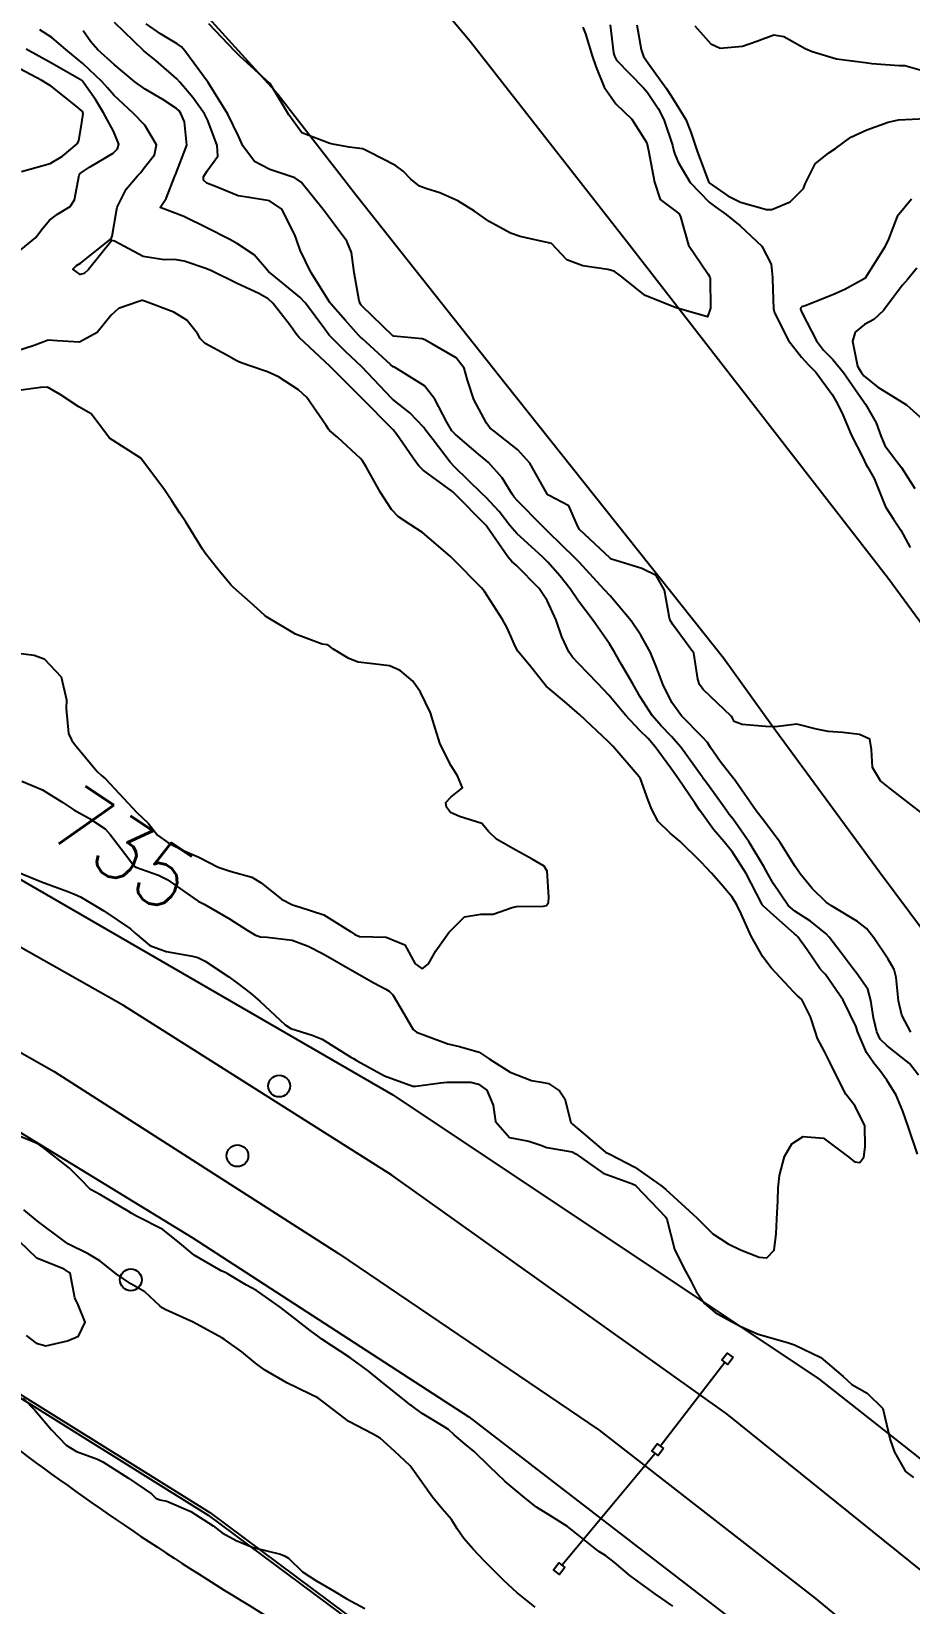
# Model space of a CAD drawing. Header units: metres. Extents: x 307586 to 320046, y 7427249 to 7434250.
# Drawn here: x 316700.7 to 316756.6, y 7432885 to 7432985.2 of the extents above; entities that cross this region are included whole.
import ezdxf
from ezdxf.enums import TextEntityAlignment as Align

# ---------------------------------------------------------------- set-up
doc = ezdxf.new("R2010")
doc.units = ezdxf.units.M
doc.header["$MEASUREMENT"] = 0
for name, color, linetype in [('Canaleta de Drenagem', 151, 'Continuous'), ('Cotas', 45, 'Continuous'), ('Curvas de Nivel 1m', 11, 'Continuous'), ('Curvas de Nivel 5m', 15, 'Continuous'), ('Divisa', 42, 'FENCELINE2'), ('Linha Férrea', 20, 'Continuous'), ('Portico', 45, 'Continuous'), ('Postes', 20, 'Continuous'), ('Vias Primárias', 230, 'Continuous')]:
    doc.layers.add(name, color=color, linetype=linetype)
doc.styles.add('Style-STANDARD', font='STANDARD.shx')
doc.linetypes.add('FENCELINE2', pattern='A,0.25,-0.1,[132,ltypeshp.shx,S=0.1,R=0,X=-0.1,Y=0],-0.1,1', length=1.45)

msp = doc.modelspace()

# ---------------------------------------------------------------- linework, layer by layer
at = {"layer": 'Canaleta de Drenagem'}
for points in [[(316528.18, 7432960.54), (316544.19, 7432958.68), (316545.33, 7432958.47), (316551.12, 7432956.99), (316575.22, 7432950.67), (316604.43, 7432942.91), (316632.9, 7432932.48), (316651.13, 7432924.86), (316664.32, 7432918.53), (316682.02, 7432909.22, -0.030283), (316692.38, 7432902.94, 0.016976), (316698.14, 7432899.23), (316711.91, 7432890.65), (316727.15, 7432879.29), (316746.29, 7432864.87), (316749.28, 7432862.65)], [(316528.39, 7432960.79), (316542.55, 7432959.14), (316545.35, 7432958.67), (316551.17, 7432957.18), (316575.27, 7432950.86), (316604.61, 7432943.22), (316633.26, 7432932.85), (316651.22, 7432925.04), (316664.41, 7432918.71), (316682.11, 7432909.39, -0.030283), (316692.5, 7432903.1, 0.016981), (316698.24, 7432899.4), (316712.02, 7432890.82), (316727.27, 7432879.45), (316746.41, 7432865.03), (316749.08, 7432863.05)]]:
    msp.add_lwpolyline(points, format="xyb", dxfattribs=at)
at = {"layer": 'Curvas de Nivel 1m', "flags": 128}
for points, elevation in [([(316757.1, 7432913.65), (316756.51, 7432915.43), (316756.17, 7432916.39), (316755.73, 7432917.43), (316755.15, 7432918.38), (316754.7, 7432918.99), (316754.32, 7432919.45), (316753.84, 7432920.13), (316753.28, 7432921.47), (316753.19, 7432921.77), (316752.37, 7432923.48), (316751.23, 7432925.11), (316751.05, 7432925.31), (316750.87, 7432925.5), (316750.08, 7432926.68), (316749.47, 7432927.52), (316749.36, 7432927.62), (316749.26, 7432927.7), (316747.94, 7432928.87), (316747.28, 7432929.46), (316747.22, 7432929.54), (316747.16, 7432929.66), (316746.18, 7432931.55), (316745.32, 7432932.91), (316744.78, 7432933.57), (316744.11, 7432934.35), (316743.35, 7432935.4), (316743.22, 7432935.59), (316742.93, 7432936.02), (316741.85, 7432937.61), (316741.38, 7432938.27), (316740.39, 7432939.63), (316739.93, 7432940.15), (316739.41, 7432940.67), (316738.5, 7432941.65), (316737.44, 7432942.91), (316736.73, 7432943.67), (316735.47, 7432944.95), (316735.13, 7432945.35), (316734.88, 7432945.69), (316734.43, 7432946.64), (316734.07, 7432947.7), (316733.51, 7432948.96), (316732.99, 7432949.72), (316731.54, 7432951.2), (316731.25, 7432951.45), (316730.99, 7432951.74), (316729.66, 7432953.67), (316729.59, 7432953.76), (316727.61, 7432955.78), (316727.59, 7432955.8), (316727.49, 7432955.88), (316725.61, 7432957.27), (316725.34, 7432957.53), (316725.12, 7432957.81), (316723.92, 7432959.54), (316723.7, 7432959.83), (316723.68, 7432959.86), (316723.64, 7432959.89), (316721.7, 7432961.85), (316721.66, 7432961.89), (316719.69, 7432963.88), (316717.71, 7432965.73), (316717.55, 7432965.9), (316717.08, 7432966.55), (316716.02, 7432967.92), (316715.74, 7432968.18), (316715.14, 7432968.53), (316713.75, 7432969.17), (316712.13, 7432969.97), (316711.76, 7432970.13), (316710.37, 7432970.59), (316709.77, 7432970.69), (316709.1, 7432970.67), (316707.77, 7432970.88), (316705.95, 7432971.87), (316705.78, 7432971.91), (316704.28, 7432970.06), (316704.01, 7432969.81), (316703.76, 7432969.73), (316703.29, 7432970.07), (316703.53, 7432970.31), (316703.77, 7432970.45), (316705.74, 7432972.04), (316705.76, 7432972.07), (316705.79, 7432972.18), (316706.06, 7432973.79), (316706.12, 7432974.04), (316706.69, 7432975.17), (316707.4, 7432976.02), (316707.61, 7432976.25), (316707.84, 7432976.53), (316708.49, 7432977.37), (316708.62, 7432978.01), (316707.87, 7432979.25), (316707.13, 7432980.03), (316705.89, 7432981.18), (316705.49, 7432981.63), (316705.13, 7432982.05), (316703.92, 7432983.18), (316702.83, 7432984.08), (316701.94, 7432984.85), (316701.18, 7432985.34)], 736), ([(316757.16, 7432918.69), (316756.59, 7432919.43), (316755.17, 7432920.56), (316754.73, 7432921), (316754.51, 7432921.45), (316754.29, 7432922.36), (316754.12, 7432923.46), (316753.93, 7432924.17), (316753.23, 7432925.18), (316752.99, 7432925.47), (316752.23, 7432926.5), (316751.47, 7432927.49), (316751.27, 7432927.71), (316750.28, 7432928.51), (316749.28, 7432929.14), (316748.85, 7432929.52), (316747.93, 7432930.9), (316747.56, 7432931.54), (316747.31, 7432931.99), (316746.38, 7432933.55), (316745.35, 7432935.01), (316745.11, 7432935.32), (316744.92, 7432935.57), (316743.74, 7432937.22), (316743.47, 7432937.59), (316743.44, 7432937.64), (316743.38, 7432937.71), (316742.02, 7432939.6), (316741.41, 7432940.3), (316740.76, 7432940.96), (316740.2, 7432941.63), (316739.44, 7432942.82), (316738.96, 7432943.64), (316738.24, 7432944.88), (316737.8, 7432945.66), (316737.48, 7432946.19), (316736.43, 7432947.67), (316735.51, 7432948.92), (316734.97, 7432949.69), (316734.34, 7432950.51), (316733.54, 7432951.4), (316733.22, 7432951.71), (316731.57, 7432953.23), (316731.12, 7432953.74), (316730.45, 7432954.62), (316729.59, 7432955.54), (316729.36, 7432955.76), (316727.61, 7432957.48), (316727.33, 7432957.78), (316726.24, 7432959.19), (316725.78, 7432959.8), (316725.64, 7432959.98), (316724.76, 7432960.92), (316723.66, 7432961.8), (316723.62, 7432961.83), (316721.69, 7432963.85), (316720.66, 7432964.83), (316719.71, 7432965.78), (316719.62, 7432965.88), (316719.34, 7432966.26), (316718.11, 7432967.9), (316717.74, 7432968.29), (316715.76, 7432969.92), (316714.83, 7432970.99), (316713.78, 7432971.7), (316713.28, 7432971.96), (316711.79, 7432972.74), (316710.36, 7432973.44), (316709.81, 7432973.64), (316708.85, 7432974.01), (316709.24, 7432974.59), (316709.78, 7432976), (316709.79, 7432976.04), (316709.83, 7432976.1), (316710.54, 7432977.99), (316710.39, 7432979.48), (316710.17, 7432980), (316710.06, 7432980.17), (316709.89, 7432980.33), (316709.01, 7432980.89), (316707.9, 7432981.56), (316707.24, 7432982.03), (316705.92, 7432983.12), (316704.87, 7432984.06), (316704.43, 7432984.56), (316703.94, 7432985.27)], 737), ([(316756.68, 7432921.43), (316756.11, 7432922.52), (316755.89, 7432923.43), (316755.74, 7432924.92), (316755.61, 7432925.44), (316755.24, 7432926.1), (316754.32, 7432927.45), (316753.85, 7432928.04), (316753.27, 7432928.49), (316751.62, 7432929.49), (316751.29, 7432929.73), (316750.38, 7432930.59), (316749.62, 7432931.52), (316749.31, 7432932), (316748.35, 7432933.53), (316747.35, 7432934.86), (316746.82, 7432935.55), (316745.52, 7432937.42), (316745.42, 7432937.56), (316745.38, 7432937.61), (316744.52, 7432938.69), (316743.92, 7432939.58), (316743.72, 7432939.9), (316743.41, 7432940.25), (316742.06, 7432941.6), (316741.44, 7432942.45), (316740.88, 7432943.62), (316740.49, 7432944.65), (316740.08, 7432945.63), (316739.87, 7432946.03), (316739.48, 7432946.74), (316738.86, 7432947.65), (316737.52, 7432949.25), (316737.14, 7432949.66), (316735.54, 7432951.39), (316735.4, 7432951.54), (316735.27, 7432951.68), (316733.57, 7432953.34), (316733.18, 7432953.71), (316731.59, 7432955.34), (316731.41, 7432955.55), (316731.28, 7432955.73), (316730.63, 7432956.77), (316729.76, 7432957.76), (316729.61, 7432957.88), (316729, 7432958.39), (316727.64, 7432959.55), (316727.44, 7432959.78), (316727.11, 7432960.32), (316726.35, 7432961.79), (316725.68, 7432962.65), (316723.77, 7432963.83), (316723.71, 7432963.85), (316723.69, 7432963.86), (316723.52, 7432964.01), (316721.71, 7432965.65), (316721.61, 7432965.75), (316721.51, 7432965.85), (316720.66, 7432966.81), (316719.73, 7432967.86), (316719.72, 7432967.88), (316719.65, 7432967.96), (316718.45, 7432969.89), (316717.78, 7432971.28), (316717.55, 7432971.9), (316717.43, 7432972.26), (316716.61, 7432973.91), (316715.82, 7432974.44), (316714.52, 7432974.64), (316713.82, 7432974.76), (316712.49, 7432975.3), (316711.83, 7432975.57), (316711.61, 7432975.75), (316711.61, 7432975.97), (316711.84, 7432976.34), (316712.53, 7432977.28), (316712.48, 7432977.96), (316711.88, 7432979.56), (316711.67, 7432979.97), (316710.94, 7432981.03), (316710.11, 7432982), (316709.91, 7432982.21), (316708.57, 7432983.37), (316707.93, 7432983.9), (316707.79, 7432984.02), (316705.95, 7432985.81)], 738), ([(316757.35, 7432935.42), (316755.38, 7432936.94), (316754.75, 7432937.45), (316754.24, 7432938.31), (316754.17, 7432939.46), (316754.06, 7432940.11), (316753.41, 7432940.42), (316752.35, 7432940.54), (316751.41, 7432940.6), (316750.66, 7432940.75), (316749.42, 7432941.07), (316748.05, 7432940.9), (316747.42, 7432940.92), (316745.93, 7432941.04), (316745.42, 7432941.25), (316745.31, 7432941.45), (316745.24, 7432941.56), (316743.45, 7432943.28), (316743.22, 7432943.59), (316743.11, 7432943.94), (316742.84, 7432945.6), (316741.49, 7432947.45), (316741.43, 7432947.55), (316741.39, 7432947.61), (316741.29, 7432947.82), (316740.98, 7432949.62), (316740.46, 7432950.55), (316739.54, 7432951), (316737.6, 7432951.6), (316737.54, 7432951.64), (316737.52, 7432951.66), (316735.57, 7432953.48), (316735.45, 7432953.68), (316734.89, 7432954.99), (316733.59, 7432955.67), (316733.53, 7432955.71), (316733.44, 7432955.87), (316732.41, 7432957.72), (316731.63, 7432958.55), (316730.12, 7432959.75), (316729.86, 7432959.97), (316729.65, 7432960.25), (316728.84, 7432961.77), (316728.44, 7432963.01), (316728.22, 7432963.77), (316727.7, 7432964.42), (316726.21, 7432965.29), (316725.71, 7432965.57), (316725.54, 7432965.63), (316723.71, 7432965.81), (316723.67, 7432965.83), (316721.73, 7432967.71), (316721.66, 7432967.78), (316721.61, 7432967.85), (316721.53, 7432968.06), (316721.21, 7432969.86), (316721.04, 7432971.13), (316720.74, 7432971.87), (316719.8, 7432973.11), (316719.24, 7432973.89), (316717.83, 7432975.62), (316717.42, 7432975.9), (316715.84, 7432976.44), (316714.85, 7432976.94), (316714.11, 7432977.95), (316713.86, 7432978.52), (316713.16, 7432979.96), (316711.9, 7432981.97), (316710.42, 7432983.99), (316710.2, 7432984.26), (316709.94, 7432984.45), (316708.87, 7432985.08), (316707.95, 7432985.72)], 739), ([(316737.52, 7432985.66), (316737.73, 7432983.86), (316737.79, 7432983.66), (316737.93, 7432983.41), (316739.65, 7432981.64), (316739.9, 7432981.35), (316740.58, 7432980.32), (316740.93, 7432979.62), (316741.5, 7432977.98), (316741.58, 7432977.61), (316741.64, 7432977.4), (316741.85, 7432976.9), (316742.61, 7432975.6), (316743.82, 7432974.35), (316744.26, 7432974.03), (316744.91, 7432973.57), (316745.8, 7432972.85), (316747.18, 7432971.55), (316747.77, 7432970.39), (316747.87, 7432969.54), (316747.87, 7432969.43), (316747.93, 7432967.54), (316747.98, 7432967.29), (316748.88, 7432965.53), (316749.7, 7432964.46), (316750.16, 7432963.98), (316750.62, 7432963.51), (316751.67, 7432962.08), (316752.01, 7432961.49), (316752.34, 7432960.79), (316752.9, 7432959.48), (316753.63, 7432958.03), (316753.81, 7432957.65), (316753.91, 7432957.47), (316754.34, 7432956.74), (316754.84, 7432955.45), (316755.06, 7432954.92), (316755.58, 7432954.14), (316756.03, 7432953.44), (316756.64, 7432952.34)], 739), ([(316739.21, 7432985.65), (316739.49, 7432984.09), (316739.64, 7432983.64), (316739.93, 7432983.21), (316741.08, 7432981.62), (316741.4, 7432981.12), (316741.89, 7432980.35), (316742.35, 7432979.61), (316742.65, 7432978.82), (316743.06, 7432977.6), (316743.81, 7432975.61), (316743.82, 7432975.59), (316745.01, 7432974.76), (316745.82, 7432974.34), (316747.48, 7432973.88), (316747.82, 7432973.88), (316748.98, 7432974.36), (316749.83, 7432975.23), (316749.95, 7432975.52), (316750.57, 7432976.79), (316751.46, 7432977.5), (316751.87, 7432977.76), (316752.85, 7432978.5), (316753.88, 7432978.97), (316755.24, 7432979.45), (316755.88, 7432979.6), (316757.62, 7432979.69)], 738), ([(316742.91, 7432985.6), (316743.94, 7432984.44), (316744.53, 7432984.17), (316745.94, 7432984.3), (316746.87, 7432984.62), (316747.95, 7432985.02), (316748.58, 7432984.9), (316749.94, 7432984.15), (316750.38, 7432983.96), (316751.93, 7432983.49), (316753.93, 7432983.23), (316754.2, 7432983.19), (316755.93, 7432983.06), (316756.29, 7432983.07), (316757.92, 7432982.59)], 737), ([(316700.02, 7432976.31), (316701.84, 7432976.82), (316702.63, 7432977.29), (316703.56, 7432978.07), (316703.66, 7432978.26), (316703.87, 7432979.43), (316703.95, 7432980), (316703.93, 7432980.07), (316703.92, 7432980.1), (316703.88, 7432980.14), (316703.47, 7432980.49), (316701.9, 7432981.74), (316701.69, 7432981.88), (316701.32, 7432982.1), (316699.91, 7432982.85)], 734), ([(316756.71, 7432974.54), (316755.81, 7432973.44), (316755.26, 7432971.98), (316755, 7432971.45), (316753.76, 7432969.51), (316753.74, 7432969.49), (316753.71, 7432969.47), (316752.46, 7432968.78), (316751.75, 7432968.47), (316750, 7432967.77), (316749.74, 7432967.68), (316749.66, 7432967.61), (316749.65, 7432967.52), (316749.74, 7432967.32), (316750.67, 7432965.51), (316751.12, 7432964.91), (316751.7, 7432964.32), (316752.38, 7432963.48), (316753.67, 7432961.63), (316753.78, 7432961.47), (316754.47, 7432960.28), (316754.76, 7432959.45), (316755.02, 7432958.83), (316755.63, 7432958.01), (316756.08, 7432957.44), (316756.93, 7432956.1)], 738), ([(316757.06, 7432970.14), (316756.48, 7432969.43), (316756.14, 7432969.05), (316755.75, 7432968.53), (316754.93, 7432967.45), (316754.32, 7432966.87), (316753.73, 7432966.55), (316753.13, 7432966.07), (316752.95, 7432965.48), (316753.27, 7432963.9), (316753.53, 7432963.47), (316753.69, 7432963.28), (316754.58, 7432962.56), (316755.67, 7432961.88), (316756.39, 7432961.43), (316757.65, 7432960.31)], 737), ([(316699.47, 7432945.65), (316700.82, 7432945.46), (316701.46, 7432945.23), (316702.54, 7432944.08), (316702.89, 7432942.62), (316702.87, 7432942.08), (316703, 7432940.48), (316703.2, 7432940.07), (316703.4, 7432939.8), (316704.84, 7432938.05), (316705.12, 7432937.8), (316705.37, 7432937.59), (316706.81, 7432936.03), (316707.35, 7432935.47), (316708.09, 7432934.76), (316708.68, 7432934), (316709.33, 7432933.53), (316710.24, 7432933.06), (316711.31, 7432932.6), (316712.55, 7432931.96), (316713.3, 7432931.71), (316714.69, 7432931.32), (316715.29, 7432930.95), (316716.57, 7432929.91), (316717.28, 7432929.56), (316717.76, 7432929.41), (316719.27, 7432928.92), (316720.98, 7432927.85), (316721.25, 7432927.67), (316721.56, 7432927.53), (316723.25, 7432927.5), (316724.44, 7432927), (316725.09, 7432925.8), (316725.17, 7432925.74), (316725.23, 7432925.71), (316725.55, 7432925.48), (316725.95, 7432925.79), (316726.41, 7432926.62), (316727.25, 7432927.78), (316728.24, 7432928.79), (316729.27, 7432928.95), (316730.07, 7432928.95), (316731.28, 7432929.39), (316731.56, 7432929.45), (316733.28, 7432929.46), (316733.47, 7432929.51), (316733.59, 7432929.71), (316733.62, 7432930.04), (316733.5, 7432931.71), (316733.31, 7432932.02), (316732.56, 7432932.47), (316731.32, 7432933.14), (316730.27, 7432933.75), (316729.79, 7432934.2), (316729.34, 7432934.73), (316727.93, 7432935.19), (316727.35, 7432935.45), (316727.1, 7432935.78), (316727.06, 7432936.08), (316727.36, 7432936.41), (316728.12, 7432937.01), (316727.79, 7432937.78), (316727.38, 7432938.41), (316726.69, 7432939.79), (316726.38, 7432940.82), (316726.07, 7432941.79), (316725.44, 7432943.12), (316724.95, 7432943.81), (316724.14, 7432944.5), (316723.46, 7432944.79), (316722.4, 7432944.91), (316721.46, 7432945.03), (316720.87, 7432945.26), (316719.86, 7432945.87), (316719.64, 7432946.04), (316719.48, 7432946.12), (316719.18, 7432946.18), (316717.48, 7432946.8), (316715.63, 7432947.92), (316715.49, 7432948.03), (316714.61, 7432948.83), (316713.52, 7432949.79), (316713.36, 7432949.95), (316712.53, 7432950.96), (316711.72, 7432951.97), (316711.55, 7432952.22), (316710.47, 7432953.99), (316710.11, 7432954.52), (316709.59, 7432955.31), (316709.12, 7432956), (316707.61, 7432958.02), (316705.63, 7432959.31), (316705.06, 7432960.05), (316704.45, 7432960.86), (316703.66, 7432961.31), (316702.49, 7432962.08), (316701.67, 7432962.56), (316701.23, 7432962.54), (316699.67, 7432962.33)], 734), ([(316699.74, 7432931.66), (316701.29, 7432931.03), (316702.96, 7432930.4), (316703.29, 7432930.28), (316703.44, 7432930.22), (316703.77, 7432930.06), (316705.27, 7432929.18), (316706.96, 7432928.02), (316707.25, 7432927.75), (316708.19, 7432926.96), (316709.24, 7432926.58), (316710.92, 7432926.29), (316711.24, 7432926.19), (316711.72, 7432925.97), (316713.22, 7432924.96), (316713.8, 7432924.53), (316714.6, 7432923.93), (316715.21, 7432923.42), (316716.82, 7432921.9), (316717.18, 7432921.67), (316718.54, 7432921.24), (316719.17, 7432920.99), (316721, 7432919.85), (316721.16, 7432919.75), (316721.41, 7432919.6), (316723.15, 7432918.65), (316724.94, 7432917.99), (316725.14, 7432917.99), (316726.72, 7432918.21), (316727.14, 7432918.25), (316728.65, 7432918.24), (316729.14, 7432918.12), (316729.67, 7432917.74), (316730.07, 7432916.79), (316730.21, 7432915.74), (316731.1, 7432914.73), (316732.33, 7432914.48), (316733.1, 7432914.23), (316733.49, 7432914.09), (316735.09, 7432913.8), (316735.34, 7432913.68), (316737.07, 7432912.45), (316738.94, 7432911.76), (316739.06, 7432911.71), (316739.16, 7432911.63), (316741.04, 7432909.67), (316741.09, 7432909.61), (316741.13, 7432909.52), (316741.62, 7432907.6), (316742.21, 7432906.39), (316742.65, 7432905.59), (316742.99, 7432904.91), (316743.53, 7432904.14), (316744.2, 7432903.57), (316744.97, 7432903.13), (316745.84, 7432902.67), (316746.95, 7432902.19), (316748.81, 7432901.65), (316748.94, 7432901.61), (316749.26, 7432901.51), (316750.93, 7432900.69), (316752.37, 7432899.48), (316752.92, 7432898.98), (316753.89, 7432898.43), (316754.9, 7432897.44), (316755.35, 7432895.44), (316755.63, 7432894.67), (316756.34, 7432893.43), (316756.85, 7432893.05)], 736), ([(316741.51, 7432884.84), (316740.75, 7432885.37), (316740.41, 7432885.61), (316738.77, 7432886.81), (316737.78, 7432887.64), (316737.22, 7432888.08), (316736.79, 7432888.34), (316735.09, 7432889.68), (316734.81, 7432889.92), (316733.72, 7432890.6), (316732.82, 7432891.15), (316732.11, 7432891.72), (316730.84, 7432892.8), (316729.83, 7432893.74), (316728.86, 7432894.7), (316728.28, 7432895.17), (316727.58, 7432895.77), (316727.21, 7432896.11), (316726.88, 7432896.33), (316725.54, 7432897.13), (316724.89, 7432897.61), (316724.78, 7432897.69), (316724.62, 7432897.8), (316722.91, 7432899.19), (316722.11, 7432899.84), (316720.93, 7432900.7), (316719.15, 7432901.87), (316718.95, 7432902.01), (316718.41, 7432902.42), (316716.97, 7432903.54), (316716.5, 7432903.9), (316714.98, 7432904.96), (316714.36, 7432905.3), (316713.28, 7432905.95), (316713.11, 7432906.06), (316712.99, 7432906.11), (316712.73, 7432906.22), (316711.01, 7432907.21), (316710.1, 7432907.98), (316709.03, 7432908.86), (316707.34, 7432909.71), (316707.04, 7432909.87), (316706.82, 7432910.02), (316705.05, 7432911.06), (316704.42, 7432911.41), (316703.78, 7432912.06), (316703.07, 7432912.77), (316701.39, 7432914.09), (316701.09, 7432914.29), (316700.75, 7432914.44), (316699.1, 7432915.12)], 736), ([(316700.31, 7432902.1), (316700.94, 7432901.62), (316701.57, 7432901.45), (316702.94, 7432901.75), (316703.64, 7432902.06), (316704.07, 7432902.94), (316703.63, 7432904.06), (316703.42, 7432904.51), (316703.11, 7432906.07), (316703.04, 7432906.12), (316702.99, 7432906.15), (316702.74, 7432906.33), (316701, 7432907.03), (316699.88, 7432908.1)], 734)]:
    msp.add_lwpolyline(points, dxfattribs=dict(at, elevation=elevation))
at = {"layer": 'Curvas de Nivel 5m', "flags": 128}
for points, elevation in [([(316735.78, 7432985.51), (316735.95, 7432985.07), (316736.38, 7432983.68), (316736.6, 7432982.99), (316737.14, 7432981.67), (316737.89, 7432980.62), (316738.89, 7432979.65), (316739.86, 7432978.13), (316739.97, 7432977.64), (316740.26, 7432976.06), (316740.34, 7432975.63), (316740.7, 7432974.51), (316741.81, 7432973.68), (316741.91, 7432973.61), (316742, 7432973.42), (316742.52, 7432971.6), (316743.76, 7432969.75), (316743.83, 7432969.66), (316743.86, 7432969.59), (316743.88, 7432969.47), (316743.91, 7432967.59), (316743.73, 7432967.03), (316741.73, 7432967.61), (316739.74, 7432968.39), (316738.18, 7432969.66), (316737.77, 7432969.94), (316737.38, 7432970.05), (316735.77, 7432970.29), (316734.76, 7432970.68), (316733.78, 7432971.71), (316731.79, 7432972.15), (316731.17, 7432972.37), (316729.8, 7432973.11), (316728.88, 7432973.77), (316727.82, 7432974.43), (316726.67, 7432974.95), (316725.83, 7432975.19), (316725.38, 7432975.36), (316724.83, 7432975.82), (316724.34, 7432976.33), (316723.84, 7432976.68), (316722.15, 7432977.55), (316721.85, 7432977.71), (316721.75, 7432977.75), (316720.9, 7432977.86), (316719.86, 7432978.05), (316719.66, 7432978.08), (316717.87, 7432978.76), (316717.05, 7432979.91), (316715.9, 7432981.82), (316715.87, 7432981.89), (316715.84, 7432981.92), (316713.93, 7432983.66), (316713.63, 7432983.95), (316711.95, 7432985.72)], 740), ([(316699.77, 7432971.15), (316700.93, 7432972.1), (316701.3, 7432972.59), (316701.8, 7432973.2), (316702.3, 7432973.59), (316703.11, 7432974.08), (316703.4, 7432974.49), (316703.69, 7432976.07), (316703.74, 7432976.16), (316703.83, 7432976.23), (316704.35, 7432976.57), (316705.85, 7432977.48), (316706.13, 7432977.75), (316706.22, 7432978.04), (316705.87, 7432978.88), (316705.25, 7432980.05), (316704.72, 7432980.89), (316703.91, 7432982.07), (316703.87, 7432982.1), (316701.92, 7432983.22), (316700.31, 7432984.11)], 735), ([(316700.03, 7432937.44), (316701.36, 7432936.88), (316702.64, 7432936.08), (316703.35, 7432935.62), (316704.34, 7432935.05), (316705.34, 7432934.39), (316705.67, 7432934.04), (316706.86, 7432932.48), (316707.2, 7432932.02), (316707.3, 7432931.95), (316708.74, 7432931.44), (316709.29, 7432931.16), (316710.99, 7432929.97), (316711.28, 7432929.79), (316711.66, 7432929.59), (316713.26, 7432928.67), (316714.39, 7432927.93), (316714.93, 7432927.61), (316715.25, 7432927.51), (316715.67, 7432927.49), (316717.25, 7432927.3), (316718.28, 7432926.92), (316719.24, 7432926.42), (316720.23, 7432925.86), (316721.23, 7432925.29), (316722.47, 7432924.58), (316723.22, 7432924.17), (316723.43, 7432924.04), (316723.67, 7432923.82), (316724.38, 7432922.63), (316724.84, 7432921.81), (316724.97, 7432921.6), (316725.18, 7432921.43), (316725.76, 7432921.22), (316727.17, 7432920.7), (316727.92, 7432920.52), (316729.17, 7432920.16), (316729.82, 7432919.74), (316731.15, 7432918.89), (316732.51, 7432918.35), (316733.14, 7432918.25), (316733.6, 7432918.16), (316734.3, 7432917.69), (316734.63, 7432917.19), (316735.02, 7432915.68), (316735.06, 7432915.63), (316735.11, 7432915.58), (316735.79, 7432914.99), (316737.1, 7432913.9), (316737.23, 7432913.79), (316737.49, 7432913.65), (316739.08, 7432912.82), (316740.82, 7432911.61), (316741.06, 7432911.4), (316743.04, 7432909.59), (316744.05, 7432908.59), (316745.03, 7432907.94), (316745.83, 7432907.55), (316747.02, 7432907.1), (316747.49, 7432907.05), (316747.97, 7432907.53), (316748.09, 7432908.58), (316748.14, 7432909.52), (316748.21, 7432910.68), (316748.22, 7432911.52), (316748.31, 7432912.29), (316748.63, 7432913.52), (316749.1, 7432914.32), (316749.81, 7432914.79), (316751.1, 7432914.67), (316752.72, 7432913.47), (316753.09, 7432913.18), (316753.42, 7432913.13), (316753.68, 7432913.46), (316753.76, 7432914.12), (316753.74, 7432915.46), (316753.13, 7432916.72), (316752.54, 7432917.48), (316751.87, 7432918.77), (316751.54, 7432919.49), (316751.17, 7432920.2), (316750.72, 7432921.04), (316750.57, 7432921.5), (316750.29, 7432922.41), (316749.74, 7432923.51), (316749.46, 7432923.76), (316749.22, 7432923.98), (316747.77, 7432925.53), (316747.24, 7432926.23), (316746.5, 7432927.55), (316745.86, 7432928.97), (316745.58, 7432929.56), (316745.29, 7432930.05), (316744.6, 7432930.88), (316743.97, 7432931.58), (316743.31, 7432932.28), (316741.97, 7432933.6), (316741.34, 7432934.13), (316740.58, 7432934.86), (316740.18, 7432935.63), (316739.95, 7432936.22), (316739.42, 7432937.64), (316739.37, 7432937.72), (316737.69, 7432939.66), (316737.41, 7432939.95), (316735.57, 7432941.68), (316735.42, 7432941.81), (316734.61, 7432942.51), (316733.45, 7432943.49), (316733.27, 7432943.71), (316732.46, 7432944.72), (316731.63, 7432945.73), (316731.48, 7432946), (316730.96, 7432947.21), (316730.66, 7432947.74), (316729.52, 7432949.52), (316729.33, 7432949.76), (316727.54, 7432951.57), (316727.32, 7432951.78), (316725.57, 7432953.28), (316724.77, 7432953.81), (316724.04, 7432954.29), (316723.58, 7432954.76), (316722.89, 7432955.84), (316721.97, 7432957.48), (316721.74, 7432957.85), (316721.62, 7432958.01), (316720.16, 7432959.35), (316719.64, 7432959.8), (316719.57, 7432959.88), (316719.42, 7432960.11), (316718.2, 7432961.89), (316717.67, 7432962.39), (316716.39, 7432963.21), (316715.69, 7432963.54), (316714.49, 7432963.94), (316713.9, 7432964.15), (316713.7, 7432964.26), (316713.05, 7432964.61), (316711.71, 7432965.33), (316711.39, 7432965.65), (316711.23, 7432965.98), (316710.55, 7432966.82), (316709.73, 7432967.33), (316707.92, 7432968.02), (316707.73, 7432968.07), (316707.69, 7432968.07), (316707.5, 7432968.02), (316706.2, 7432967.56), (316705.72, 7432967.14), (316704.84, 7432966.05), (316703.71, 7432965.42), (316702.28, 7432965.51), (316701.71, 7432965.55), (316700.82, 7432965.22), (316699.7, 7432964.84)], 735), ([(316732.74, 7432884.78), (316731.58, 7432885.72), (316730.76, 7432886.47), (316729.5, 7432887.74), (316728.79, 7432888.48), (316728.19, 7432889.15), (316727.78, 7432889.77), (316727.41, 7432890.37), (316726.82, 7432891.05), (316726.2, 7432891.79), (316724.85, 7432893.71), (316724.77, 7432893.8), (316723.77, 7432894.73), (316722.87, 7432895.55), (316722.38, 7432895.83), (316720.88, 7432896.61), (316719.23, 7432897.87), (316718.9, 7432898.13), (316718.41, 7432898.37), (316716.91, 7432899.09), (316715.49, 7432899.91), (316714.93, 7432900.34), (316714.06, 7432901.06), (316712.94, 7432901.84), (316712.77, 7432901.95), (316710.96, 7432902.95), (316709.22, 7432903.74), (316708.97, 7432903.86), (316708.82, 7432903.99), (316707.87, 7432904.89), (316706.99, 7432905.4), (316706.04, 7432906.03), (316705, 7432906.86), (316704.26, 7432907.3), (316703.01, 7432907.92), (316702.79, 7432908.07), (316701.03, 7432909.39), (316700.16, 7432910.1)], 735), ([(316700.12, 7432898.1), (316700.89, 7432897.32), (316701.92, 7432896.08), (316702.86, 7432895.11), (316703.51, 7432894.71), (316704.85, 7432894.21), (316705.2, 7432894.04), (316706.84, 7432893.01), (316708.3, 7432892), (316708.57, 7432891.74), (316708.82, 7432891.62), (316709.27, 7432891.53), (316710.81, 7432890.89), (316712.23, 7432889.96), (316712.8, 7432889.51), (316713.69, 7432889.04), (316714.78, 7432888.59), (316716.52, 7432888.16), (316716.78, 7432888.06), (316717.03, 7432887.9), (316717.92, 7432887.04), (316718.76, 7432886.49), (316719.83, 7432885.86), (316720.75, 7432885.31), (316721.88, 7432884.7)], 735)]:
    msp.add_lwpolyline(points, dxfattribs=dict(at, elevation=elevation))
at = {"layer": 'Divisa'}
msp.add_lwpolyline([(316566.71, 7432984.34, -0.040988), (316595.88, 7432976.31), (316611.73, 7432970.52, -0.008235), (316634.67, 7432962.45, 0.001512), (316647.95, 7432957.57, -0.030225), (316657.45, 7432953.45), (316689.8, 7432937.03), (316723.67, 7432917.44), (316750.83, 7432899.31), (316767.83, 7432885.93, -0.070407), (316778.82, 7432877.06), (316800.56, 7432853.76), (316823.46, 7432823.11), (316842.18, 7432796.34), (316848.76, 7432786.81), (316862.34, 7432764.91), (316871.01, 7432750.52), (316899.08, 7432703.71)], format="xyb", dxfattribs=at)
at = {"layer": 'Linha Férrea'}
for points in [[(316871.68, 7432741), (316858.75, 7432763.16), (316846.16, 7432782.81), (316832.36, 7432804.24), (316818.24, 7432823.64), (316804.03, 7432841.6), (316784.87, 7432862.69), (316765.94, 7432880.19), (316744.97, 7432897.08), (316723.6, 7432912.33), (316706.51, 7432923.14), (316685.56, 7432934.97), (316662.38, 7432946.53), (316636.06, 7432957.35), (316619.46, 7432963.36), (316593.36, 7432971.11), (316563.76, 7432978.21)], [(316570.12, 7432965.83), (316596.15, 7432959.48), (316620.86, 7432952.12), (316650.97, 7432940.24), (316671.55, 7432930.81), (316690.59, 7432920.76), (316710.88, 7432908.35), (316728.51, 7432896.91), (316752.1, 7432878.72), (316764.06, 7432868.31), (316780.58, 7432852.53), (316793.27, 7432838.37), (316805.08, 7432824.29), (316818.88, 7432805.83), (316837.25, 7432778.17), (316852.44, 7432754.2), (316870.73, 7432723.74), (316889.18, 7432693.05)], [(316587.61, 7432965.75), (316604.64, 7432961.01), (316626.65, 7432954.1), (316650.07, 7432944.86), (316658.86, 7432941.52), (316687, 7432927.49), (316702.09, 7432918.92), (316720.21, 7432907.33), (316736.82, 7432896.06), (316750.61, 7432885.33), (316766.55, 7432872.11), (316782.95, 7432855.97), (316797.19, 7432840.38), (316811.51, 7432822.8), (316822.9, 7432807.43), (316832.33, 7432793.52), (316842.09, 7432778.41), (316854, 7432759.27), (316867.47, 7432736.45), (316880.62, 7432714.71)]]:
    msp.add_lwpolyline(points, dxfattribs=at)
at = {"layer": 'Portico'}
for points in [[(316740.71, 7432895.04), (316744.83, 7432900.39)], [(316734.44, 7432887.45), (316740.38, 7432894.6)]]:
    msp.add_lwpolyline(points, dxfattribs=at)
for points in [[(316745.36, 7432900.69), (316745.02, 7432900.24), (316744.64, 7432900.54), (316744.98, 7432900.98)], [(316740.91, 7432894.89), (316740.57, 7432894.45), (316740.18, 7432894.75), (316740.52, 7432895.19)], [(316734.63, 7432887.3), (316734.29, 7432886.86), (316733.91, 7432887.16), (316734.25, 7432887.6)]]:
    msp.add_lwpolyline(points, close=True, dxfattribs=at)
at = {"layer": 'Postes'}
for centre in [(316716.43, 7432918), (316713.77, 7432913.56), (316706.98, 7432905.65)]:
    msp.add_circle(centre, 0.694, dxfattribs=at)
at = {"layer": 'Vias Primárias'}
for points in [[(316723.47, 7432990.75), (316728.59, 7432984.62), (316738.6, 7432971.82), (316755.26, 7432950.36), (316762.4, 7432940.61)], [(316723.47, 7432990.75), (316728.59, 7432984.62), (316738.6, 7432971.82), (316755.26, 7432950.36), (316762.4, 7432940.61)], [(316711.93, 7432986.09), (316716.34, 7432981.24), (316721.35, 7432974.78), (316730.89, 7432962.72), (316740.05, 7432951.21), (316744.75, 7432945.31), (316747.81, 7432941.01), (316754.67, 7432931.65), (316760.47, 7432923.89)], [(316711.93, 7432986.09), (316716.34, 7432981.24), (316721.35, 7432974.78), (316730.89, 7432962.72), (316740.05, 7432951.21), (316744.75, 7432945.31), (316747.81, 7432941.01), (316754.67, 7432931.65), (316760.47, 7432923.89)]]:
    msp.add_lwpolyline(points, dxfattribs=at)
msp.add_lwpolyline([(316584.44, 7432942.07, 0.005399), (316585.26, 7432941.82, 0.122559), (316590.58, 7432941.61, -0.121162), (316602.31, 7432941.19, -0.042982), (316634.05, 7432929.13, 0.007579), (316673.06, 7432911.07, -0.059286), (316697.89, 7432896.29, 0.027253), (316714.54, 7432884.88, -0.03347), (316737.4, 7432868.78, 0.00211), (316754.86, 7432854.78, -0.35732), (316755.44, 7432852.08), (316731.19, 7432827.58), (316698.45, 7432792.67), (316680.07, 7432773.92), (316658.57, 7432750.62, 0.040078), (316653.11, 7432743.66, 0.287913), (316653.06, 7432741.49), (316668.68, 7432726.73), (316697.56, 7432699.27), (316743.18, 7432655.2)], format="xyb", dxfattribs=at)
msp.add_lwpolyline([(316584.44, 7432942.07, 0.005399), (316585.26, 7432941.82, 0.122559), (316590.58, 7432941.61, -0.121162), (316602.31, 7432941.19, -0.042982), (316634.05, 7432929.13, 0.007579), (316673.06, 7432911.07, -0.059286), (316697.89, 7432896.29, 0.027253), (316714.54, 7432884.88, -0.03347), (316737.4, 7432868.78, 0.00211), (316754.86, 7432854.78, -0.35732), (316755.44, 7432852.08), (316731.19, 7432827.58), (316698.45, 7432792.67), (316680.07, 7432773.92), (316658.57, 7432750.62, 0.040078), (316653.11, 7432743.66, 0.287913), (316653.06, 7432741.49), (316668.68, 7432726.73), (316697.56, 7432699.27), (316743.18, 7432655.2)], format="xyb", dxfattribs=at)

# ---------------------------------------------------------------- texts
at = {"layer": 'Cotas', "style": 'Style-STANDARD'}
msp.add_text('735', height=4, rotation=326.536, dxfattribs=at).set_placement((316706.5, 7432933.12, 735), align=Align.MIDDLE_CENTER)

doc.saveas('drawing.dxf')
